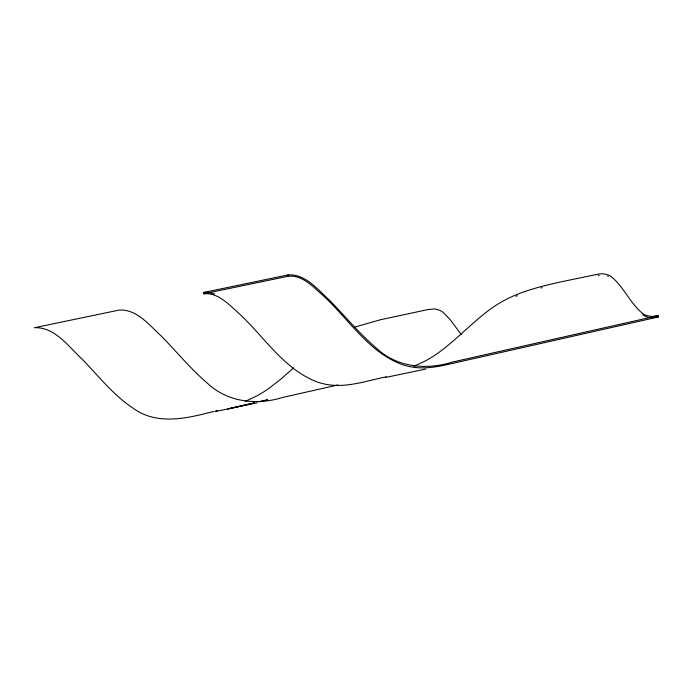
<?xml version="1.0" encoding="UTF-8"?>
<svg xmlns="http://www.w3.org/2000/svg" width="693" height="693" viewBox="0 0 693 693"><rect width="100%" height="100%" fill="white"/><g stroke="black" fill="none" stroke-linecap="round" stroke-linejoin="round"><path stroke-width="1.04" d="M293.615 367.905L280.769 379.166L269.222 388.167A146.604 128.837 78.2 0 1 257.337 395.634L245.097 401.507M413.964 366.346L426.204 360.464A146.604 128.837 78.2 0 0 438.089 353.006C456.956 339.475 472.531 321.95 491.398 308.42A146.604 128.837 78.2 0 1 503.283 300.953C521.543 290.913 542.013 286.114 562.179 281.609L599.133 273.969L603.499 273.761L608.185 274.956A41.719 19.906 77.3 0 1 612.006 277.261C623.943 287.439 630.076 302.798 642.013 312.976A41.719 19.906 77.3 0 0 645.833 315.289L651.628 316.528L658.064 315.67L658.35 316.961L449.87 364.007C437.439 366.866 424.514 369.204 411.772 366.995A75.771 66.589 78.2 0 1 402.035 364.544C368.286 351.871 348.726 319.152 323.189 295.66C313.366 287.119 302.529 274.723 288.236 276.221L203.803 293.797L203.517 292.507L287.95 274.922C305.526 273.718 317.905 289.778 329.712 300.45C345.305 316.32 359.433 333.688 376.403 348.163C396.543 367.281 426.126 370.27 451.741 362.231L658.064 315.67M515.973 296.309L517.342 295.746M354.972 327.035L380.431 319.742L428.144 309.52L434.641 308.922L439.319 310.118A41.719 19.906 77.3 0 1 443.148 312.43L450.303 319.811L461.321 334.658M541.068 288.002L542.134 287.725M215.601 410.966L217.307 410.525M384.78 377.079L386.209 376.723M384.061 377.261C365.488 381.271 346.561 387.742 327.339 384.58A75.771 66.589 78.2 0 1 317.602 382.129C283.853 369.456 264.293 336.729 238.756 313.245C228.933 304.703 218.096 292.299 203.803 293.797M213.886 411.382C187.855 418.139 157.857 425.701 133.862 408.74C113.756 395.608 98.822 376.394 82.285 359.312C68.633 346.795 55.163 326.975 34.65 327.676L119.083 310.092C136.66 308.879 149.038 324.948 160.854 335.611C176.446 351.481 190.566 368.858 207.536 383.333C227.676 402.442 257.259 405.431 282.874 397.392L337.889 384.979M254.461 402.867L227.824 408.948L254.097 402.936M259.52 401.697L267.619 399.818L259.295 401.741M215.159 411.581L257.372 402.798M385.689 377.425L425.797 369.074M658.35 316.961L655.154 317.567M598.345 275.442L599.142 275.312M203.517 292.507L206.185 292.333M651.853 317.827L652.971 317.801M649.549 317.645L647.149 317.039A43.477 20.747 77.3 0 1 642.636 314.674M207.961 292.212L214.683 294.005M607.666 275.97L608.255 276.212M287.95 274.922L288.236 276.221"/></g></svg>
